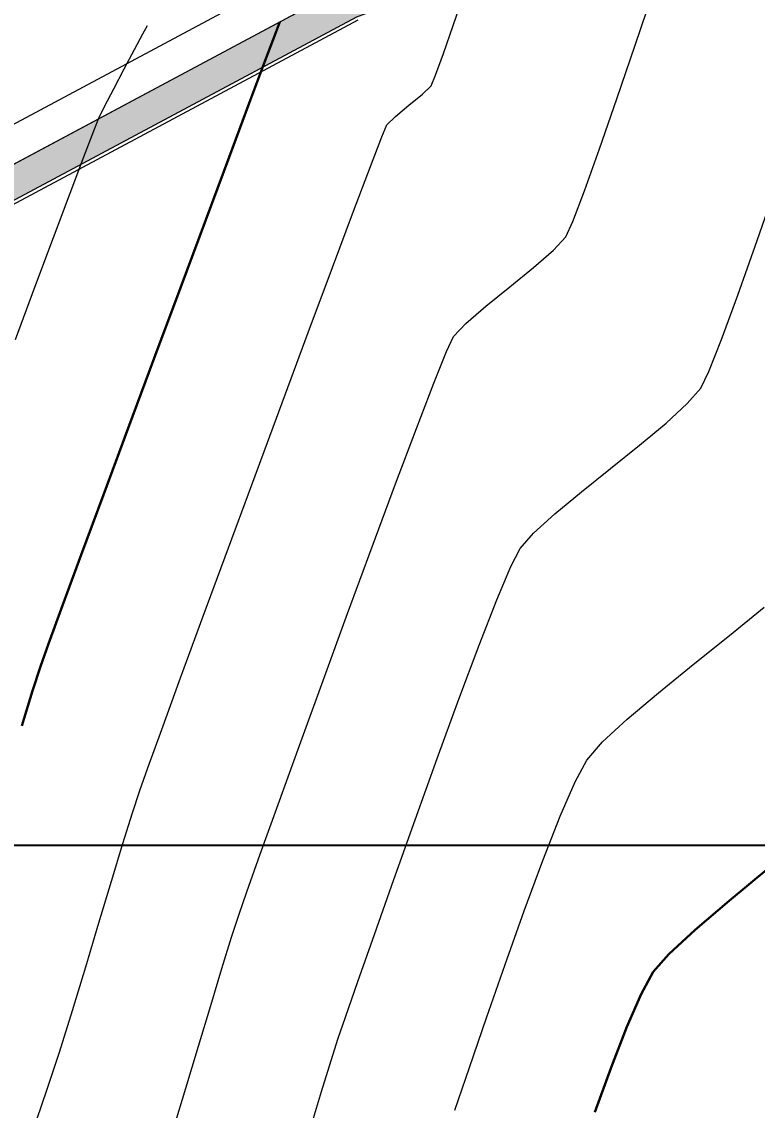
# Model space of a CAD drawing. Header units: millimetres. Extents: x 736950 to 740938, y 8500595 to 8502163.
# Drawn here: x 737979.1 to 737999.89, y 8501292.51 to 8501323.27 of the extents above; entities that cross this region are included whole.
import ezdxf

# ---------------------------------------------------------------- set-up
doc = ezdxf.new("R2010")
doc.units = ezdxf.units.MM
for name, color, linetype, lineweight in [('camino', 22, 'Continuous', 5), ('CAMINO ACTUAL', 1, 'Continuous', 13), ('CONT-MJR', 80, 'Continuous', 30), ('CONT-MNR', 96, 'Continuous', 15), ('COTAS', 40, 'Continuous', 5), ('pista', 251, 'Continuous', 5)]:
    doc.layers.add(name, color=color, linetype=linetype, lineweight=lineweight)
doc.layers.add('Cuadricula Coordenadas', color=5, linetype='Continuous')
doc.styles.add('COTAS', font='arial.ttf')
doc.dimstyles.new('Copy of GenDist', dxfattribs={"dimtxt": 2, "dimasz": 2, "dimexe": 0.18, "dimexo": 0.0625, "dimgap": 1, "dimtad": 2, "dimdec": 3, "dimzin": 1, "dimdsep": 46, "dimtxsty": 'COTAS', "dimcen": 0.09, "dimadec": 3, "dimazin": 0, "dimtfac": 1, "dimtdec": 3, "dimtofl": 0, "dimtmove": 0, "dimatfit": 3, "dimfxl": 1, "dimtolj": 1, "dimtzin": 0, "dimarcsym": 0})

# ---------------------------------------------------------------- blocks, each defined once
blk = doc.blocks.new('*D157')
at = {"layer": 'COTAS', "color": 0, "lineweight": -2, "transparency": 16777216}
for p, q in [((738169.7117402977, 8501324.95614536), (738169.4360799836, 8501325.810938135)), ((737996.2726181126, 8501269.778691178), (738167.5878572729, 8501325.025780309)), ((737994.5895635025, 8501268.481364962), (737994.3139031883, 8501269.336157737))]:
    blk.add_line(p, q, dxfattribs=at)
at = {"layer": 'COTAS', "color": 0, "transparency": 16777216}
for points in [[(738167.4855496674, 8501325.34302511), (738167.6901648785, 8501324.708535507), (738169.4913260904, 8501325.639625942)], [(737996.1703105071, 8501270.09593598), (737996.3749257182, 8501269.461446375), (737994.3691492951, 8501269.164845545)]]:
    blk.add_solid(points, dxfattribs=at)
at = {"layer": 'Defpoints', "color": 0, "transparency": 16777216}
for p in [(738169.4913260904, 8501325.639625942), (738169.7309229737, 8501324.89666196), (737994.6087461784, 8501268.421881562)]:
    blk.add_point(p, dxfattribs=at)
at = {"layer": 'COTAS', "color": 0, "transparency": 16777216, "insert": (738081.3096925169, 8501299.326479118), "char_height": 2, "attachment_point": 5, "rotation": 17.873882615968956, "style": 'COTAS'}
blk.add_mtext('\\A1;184.003', dxfattribs=at)

msp = doc.modelspace()

# ---------------------------------------------------------------- hatches: boundary and pattern name
at = {"layer": 'pista'}
h = msp.add_hatch(dxfattribs=at)
h.set_pattern_fill('HONEY', color=256, scale=3, angle=9.94991650582834, style=0)
h.set_pattern_definition([(9.94991650582834, (1479841.21072825, -18.49207214638591), (0.4979252195647159, 0.4170677100899267), [0.375, -0.75]), (129.9499165058283, (1479841.21072825, -18.49207214638591), (-0.6101538418184378, 0.222682034283025), [0.3749999999999999, -0.7499999999999998]), (69.94991650582834, (1479841.21072825, -18.49207214638591), (-0.112228622253722, 0.6397497443729518), [-0.75, 0.375])])
h.paths.add_polyline_path([(737744.7999806425, 8501250.923935566), (737743.4751223363, 8501250.754223157), (737756.465848178, 8501242.026572531), (737763.5739612179, 8501242.006896213), (737770.002546867, 8501243.455222024), (737769.8468594846, 8501244.342704736), (737763.4750639071, 8501242.907173423), (737756.7405500773, 8501242.925815564)])
h.paths.add_polyline_path([(737794.2809870465, 8501256.017245878), (737809.7820272583, 8501263.709828075), (737823.391616501, 8501273.483615467), (737837.0791595323, 8501280.557800073), (737851.5530432165, 8501285.77819753), (737870.8510758049, 8501293.050216693, -0.9976846880626209), (737871.0089264096, 8501292.63424804), (737865.2748787645, 8501289.581801567, 0.7845063948290762), (737866.1540430214, 8501286.121818589), (737883.2588851704, 8501291.348365877), (737897.4188924351, 8501296.516943583), (737903.2981396064, 8501301.44146652, -0.5512150924587264), (737904.1219025984, 8501301.177325813), (737906.855912117, 8501297.98174819, 0.5618964424650519), (737910.2738656431, 8501298.536066804), (737914.22079628, 8501308.558674501), (737925.6412323939, 8501300.72656757, 0.340189525830376), (737928.7023693406, 8501300.894137181), (737936.9171069289, 8501306.117412793, -0.358727273887905), (737938.1716059428, 8501305.962964654), (737943.1732157968, 8501301.051021611, 0.3417074120720416), (737946.0555081918, 8501300.709858142), (737955.8779356404, 8501307.072689936), (737971.8320576148, 8501314.464803053), (737988.5677626224, 8501323.411181662), (738023.1375471824, 8501336.282937778), (738044.4246208373, 8501357.728329657), (738061.4456776979, 8501362.208386911), (738078.9085143938, 8501363.070318012), (738112.0997810266, 8501372.051506756), (738118.6561313582, 8501373.365123207), (738128.3493353954, 8501376.976906104), (738155.2251721952, 8501366.826195797), (738176.6167526407, 8501363.543890122), (738193.8053773039, 8501353.328603027), (738204.7313956148, 8501340.877429372), (738207.705198212, 8501335.751671141), (738214.35685511, 8501331.742925933), (738229.9282901662, 8501313.374534177), (738233.5603594936, 8501308.186787868), (738234.53883727, 8501308.358438132), (738230.6417003467, 8501313.924784988), (738214.9478837823, 8501332.43754055), (738208.3676942562, 8501336.403214611), (738205.4657963786, 8501341.405035153), (738194.387784551, 8501354.029418997), (738176.9261677533, 8501364.406946706), (738155.4549153853, 8501367.70147717), (738128.3514754312, 8501377.93815071), (738118.4090486554, 8501374.233504975), (738111.8936108743, 8501372.928085677), (738078.7671659255, 8501363.964436961), (738061.3074614278, 8501363.102660457), (738043.958527311, 8501358.536303693), (738022.6381405202, 8501337.057350922), (737988.196920163, 8501324.233464561), (737971.4304040315, 8501315.270615296), (737955.4419368334, 8501307.862588815), (737945.5806043665, 8501301.47455489, -0.3391433520832071), (737943.8038299843, 8501301.693147572), (737938.8116631231, 8501306.59581691, 0.3560082385246841), (737936.4342009705, 8501306.876887502), (737928.158540546, 8501301.61487459, -0.3502196171718997), (737926.1502499409, 8501301.468794718), (737914.5128481541, 8501309.44969617, 0.4302069892023044), (737913.4330382891, 8501309.014522241), (737909.4507249827, 8501298.90206584, -0.5704007069138802), (737907.5397775185, 8501298.566836312), (737904.9064502402, 8501301.644734057, 0.4931454261128044), (737902.7202336333, 8501302.131411942), (737896.9620044216, 8501297.308254998), (737882.9728831241, 8501292.20205278), (737866.0373022418, 8501287.027224885, -0.7384715771871906), (737865.6977918843, 8501288.787355538), (737871.5108758068, 8501291.881875956, 0.9119586051647783), (737870.5337161538, 8501293.892406015), (737851.2416702455, 8501286.62264278), (737836.7183275839, 8501281.384406622), (737822.9200107896, 8501274.252970394), (737809.3164408724, 8501264.483505804), (737793.8201376351, 8501256.79327439), (737778.9884914039, 8501246.402265295), (737769.846859484, 8501244.34270474), (737770.0025468671, 8501243.455222024), (737779.3594973255, 8501245.563292695)])
h.paths.add_polyline_path([(738260.5182952256, 8501271.251537092), (738234.538837269, 8501308.358438132), (738233.56035949, 8501308.186787868), (738259.6897886079, 8501270.86568047), (738269.3749442189, 8501234.589470252), (738274.5057655985, 8501215.583008338), (738279.7983711922, 8501189.602392923), (738280.7089290785, 8501189.641305126), (738275.382018582, 8501215.790318219), (738270.2441657205, 8501234.822827347)])

# ---------------------------------------------------------------- linework, layer by layer
at = {"layer": 'camino'}
for p, q in [((737970.9844435801, 8501316.16613399), (737987.7848729874, 8501325.147112222)), ((737971.4304040375, 8501315.270615296), (737988.1969201654, 8501324.23346456)), ((737971.8763644947, 8501314.3750966), (737988.6089673436, 8501323.319816899))]:
    msp.add_line(p, q, dxfattribs=at)
at = {"layer": 'CAMINO ACTUAL'}
for points in [[(737904.9064502402, 8501301.644734057), (737907.5397775185, 8501298.566836312, 0.5704007069138803), (737909.4507249827, 8501298.90206584), (737913.4330382891, 8501309.014522241, -0.4302069892023044), (737914.5128481541, 8501309.44969617), (737926.1502499409, 8501301.468794718, 0.3502196171718997), (737928.158540546, 8501301.61487459), (737936.4342009705, 8501306.876887502, -0.3560082385246841), (737938.8116631231, 8501306.59581691), (737943.8038299843, 8501301.693147572, 0.3391433520832071), (737945.5806043665, 8501301.47455489), (737955.4419368312, 8501307.862588812), (737971.4304040375, 8501315.270615296), (737988.1969201654, 8501324.23346456), (738022.638140521, 8501337.057350922)], [(737904.1219025984, 8501301.177325813), (737906.855912117, 8501297.98174819, 0.5691577054920378), (737910.290210247, 8501298.577571347), (737914.2207962802, 8501308.558674501), (737925.6412323939, 8501300.72656757, 0.3401895246784692), (737928.7023693327, 8501300.894137176), (737936.9171069289, 8501306.117412793, -0.3587272674273598), (737938.171605927, 8501305.96296467), (737943.1732157968, 8501301.051021611, 0.3417074132737766), (737946.0555082007, 8501300.709858147), (737955.8779356437, 8501307.072689937), (737971.8320576347, 8501314.464803059), (737988.5677626258, 8501323.411181664), (738023.1375471818, 8501336.282937778)]]:
    msp.add_lwpolyline(points, format="xyb", dxfattribs=at)
at = {"layer": 'CONT-MJR'}
for points, elevation in [([(737986.2785498337, 8501322.966343835), (737986.3937384227, 8501323.269540627)], 3585), ([(737984.2991607884, 8501317.674271306), (737984.9585690266, 8501319.44054341)], 3585), ([(737983.5827404202, 8501315.75302892), (737984.2991607884, 8501317.674271306)], 3585), ([(737980.7792799182, 8501308.204744883), (737981.407577672, 8501309.90267423)], 3585), ([(737979.6272957283, 8501305.047995318), (737979.8575218334, 8501305.693086006)], 3585), ([(737979.0978012532, 8501303.375376908), (737979.4023806971, 8501304.357988296)], 3585), ([(737998.1333405641, 8501297.604136897), (737999.0964507771, 8501298.430787057)], 3580), ([(737996.205339147, 8501294.862774722), (737996.6104326986, 8501295.793558398)], 3580), ([(737995.760574483, 8501293.717094613), (737996.205339147, 8501294.862774722)], 3580), ([(737995.3011274743, 8501292.44972008), (737995.760574483, 8501293.717094613)], 3580)]:
    msp.add_lwpolyline(points, dxfattribs=dict(at, elevation=elevation))
at = {"layer": 'CONT-MJR', "extrusion": (0.9361830702966121, -0.3515128146881833, 0), "elevation": -2297433.704383265}
msp.add_lwpolyline([(8218205.420521243, 3585.000000000011), (8218206.270189186, 3585.000000000011)], dxfattribs=at)
at = {"layer": 'CONT-MJR', "extrusion": (0.9365164213216215, -0.3506237193843896, 0), "elevation": -2289629.210382245}
msp.add_lwpolyline([(8220381.920165599, 3585), (8220383.205111869, 3585)], dxfattribs=at)
at = {"layer": 'CONT-MJR', "extrusion": (0.9366996189940817, -0.3501340083115925, 0), "elevation": -2285330.822139762}
msp.add_lwpolyline([(8221576.312521435, 3585.00000000001), (8221577.942694407, 3585.00000000001)], dxfattribs=at)
at = {"layer": 'CONT-MJR', "extrusion": (0.9371225092296216, -0.3490005769267118, 0), "elevation": -2275383.07561527}
msp.add_lwpolyline([(8224328.920828627, 3585.000000000006), (8224331.046370627, 3585.000000000006)], dxfattribs=at)
at = {"layer": 'CONT-MJR', "extrusion": (0.9372977601172862, -0.3485296384514784, 0), "elevation": -2271250.147727163}
msp.add_lwpolyline([(8225469.128536074, 3585), (8225471.239097719, 3585)], dxfattribs=at)
at = {"layer": 'CONT-MJR', "extrusion": (0.9375260669514793, -0.3479150381723825, 0), "elevation": -2265856.752774547}
msp.add_lwpolyline([(8226954.46657773, 3585), (8226956.472107816, 3585)], dxfattribs=at)
at = {"layer": 'CONT-MJR', "extrusion": (0.9383638874287427, -0.3456489762311151, 0), "elevation": -2245973.96470245}
msp.add_lwpolyline([(8232401.390753448, 3585), (8232402.916070616, 3585)], dxfattribs=at)
at = {"layer": 'CONT-MJR', "extrusion": (0.939324274739185, -0.3430304751559314, 0), "elevation": -2223004.536906295}
msp.add_lwpolyline([(8238632.385675337, 3585.000000000003), (8238633.535817367, 3585.000000000003)], dxfattribs=at)
at = {"layer": 'CONT-MJR', "extrusion": (0.9507652718050815, -0.3099119196310616, 0), "elevation": -1933010.365861031}
msp.add_lwpolyline([(8311453.561860458, 3585.000000000003), (8311454.287599019, 3585.000000000003)], dxfattribs=at)
at = {"layer": 'CONT-MJR', "extrusion": (0.637850981647512, -0.7701598049829046, 0), "elevation": -6076624.893430337}
msp.add_lwpolyline([(5990938.789556074, 3580.00000000001), (5990940.234700759, 3580.00000000001)], dxfattribs=at)
at = {"layer": 'CONT-MJR', "extrusion": (0.680263256341591, -0.7329678724688654, 0), "elevation": -5729145.004768621}
msp.add_lwpolyline([(6324048.303810753, 3580.000000000012), (6324049.31299976, 3580.000000000012)], dxfattribs=at)
at = {"layer": 'CONT-MJR', "extrusion": (0.7495576043691086, -0.6619391193549773, 0), "elevation": -5074169.43662082}
msp.add_lwpolyline([(6860720.427534397, 3580), (6860721.096434392, 3580)], dxfattribs=at)
at = {"layer": 'CONT-MJR', "extrusion": (0.8774288560050667, -0.4797067882046699, 0), "elevation": -3430589.779078194}
msp.add_lwpolyline([(7813304.226399235, 3580), (7813304.936069561, 3580)], dxfattribs=at)
at = {"layer": 'CONT-MNR'}
for points, elevation in [([(737991.292254229, 8501323.165365288), (737991.5816324963, 8501324.020442443)], 3584), ([(737990.7956504173, 8501321.76185651), (737991.017091901, 8501322.370910976)], 3584), ([(737990.6674346835, 8501321.462978892), (737990.7956504173, 8501321.76185651)], 3584), ([(737990.4276146487, 8501321.222692968), (737990.6674346835, 8501321.462978892)], 3584), ([(737989.6588334714, 8501320.595020391), (737990.0435013284, 8501320.908757048)], 3584), ([(737989.2769318821, 8501320.0185707), (737989.417349827, 8501320.35533226)], 3584), ([(737989.417349827, 8501320.35533226), (737989.6588334714, 8501320.595020391)], 3584), ([(737987.8788393593, 8501316.324183814), (737988.4754523928, 8501317.915542658)], 3584), ([(737979.471346648, 8501315.76798786), (737979.9955136674, 8501317.171807518)], 3586), ([(737992.8931636603, 8501315.778035501), (737993.5671395239, 8501316.321842622)], 3583), ([(737978.9227069011, 8501314.292861298), (737979.471346648, 8501315.76798786)], 3586), ([(737991.1045477111, 8501313.95151614), (737991.3007289629, 8501314.3705601)], 3583), ([(737990.2525718983, 8501311.77861397), (737990.744379831, 8501313.057109049)], 3583), ([(737997.9128933626, 8501312.477624284), (737998.29247961, 8501312.912097067)], 3582), ([(737994.920441023, 8501309.987321133), (737995.7428259928, 8501310.647313952)], 3582), ([(737984.9384645974, 8501308.400371999), (737985.6921981712, 8501310.44017378)], 3584), ([(737989.0034221767, 8501308.434460433), (737989.6614704883, 8501310.20730605)], 3583), ([(737994.1709116448, 8501309.365254268), (737994.920441023, 8501309.987321133)], 3582), ([(737992.5295477303, 8501306.929956624), (737992.9246146794, 8501307.873835804)], 3582), ([(737983.0538439229, 8501303.269924778), (737983.5870632179, 8501304.72779368)], 3584), ([(737990.844405125, 8501302.449215734), (737991.4580930116, 8501304.123400697)], 3582), ([(737995.516005568, 8501302.916289713), (737996.2158025505, 8501303.564310879)], 3581), ([(737982.4334894012, 8501301.54829658), (737982.6585778989, 8501302.18094114)], 3584), ([(737994.7413713703, 8501301.79359361), (737995.0674872348, 8501302.40101578)], 3581), ([(737994.3196308528, 8501300.819080869), (737994.7413713703, 8501301.79359361)], 3581), ([(737989.6178580055, 8501299.030261263), (737990.2205434759, 8501300.72008729)], 3582), ([(737981.6360629104, 8501298.98420084), (737981.956846244, 8501300.042355942)], 3584), ([(737985.4606555885, 8501298.67650326), (737985.8411072283, 8501299.741796998)], 3583), ([(737981.2807200925, 8501297.804713123), (737981.6360629104, 8501298.98420084)], 3584), ([(737992.7597323171, 8501296.629789397), (737993.3009042329, 8501298.143499747)], 3581), ([(737980.9061290546, 8501296.565485714), (737981.2807200925, 8501297.804713123)], 3584), ([(737988.6014153687, 8501296.145500008), (737989.0676986558, 8501297.47398354)], 3582), ([(737992.2345641223, 8501295.12370454), (737992.7597323171, 8501296.629789397)], 3581), ([(737984.0958367885, 8501294.315078665), (737984.4414308337, 8501295.46725053)], 3583), ([(737991.753306742, 8501293.718924193), (737992.2345641223, 8501295.12370454)], 3581), ([(737987.8414976201, 8501293.916953206), (737988.0458767477, 8501294.548899103)], 3582), ([(737991.343867269, 8501292.509127373), (737991.753306742, 8501293.718924193)], 3581), ([(737983.3829355366, 8501291.982977053), (737983.7375854795, 8501293.130886048)], 3583), ([(737987.2613852969, 8501292.000947032), (737987.5734684948, 8501293.040178318)], 3582)]:
    msp.add_lwpolyline(points, dxfattribs=dict(at, elevation=elevation))
at = {"layer": 'CONT-MNR', "extrusion": (0.9477742469407994, -0.3189419646829197, 0), "elevation": -2011974.515053523}
msp.add_lwpolyline([(8292712.664003594, 3583.00000000001), (8292714.25959766, 3583.00000000001)], dxfattribs=at)
at = {"layer": 'CONT-MNR', "extrusion": (0.8816823117620206, -0.4718435133876263, 0), "elevation": -3360627.939913306}
msp.add_lwpolyline([(7843678.31673178, 3586), (7843678.59257818, 3586)], dxfattribs=at)
at = {"layer": 'CONT-MNR', "extrusion": (0.9449276322351773, -0.3272793452670388, 0), "elevation": -2084959.115064296}
msp.add_lwpolyline([(8274663.635699649, 3584.000000000003), (8274664.476456428, 3584.000000000003)], dxfattribs=at)
at = {"layer": 'CONT-MNR', "extrusion": (0.880796231266908, -0.4734955110515955, 0), "elevation": -3375326.017446755}
msp.add_lwpolyline([(7837364.108964153, 3586), (7837364.605710346, 3586)], dxfattribs=at)
at = {"layer": 'CONT-MNR', "extrusion": (0.8817549247800665, -0.4717078042878868, 0), "elevation": -3359420.646901861}
msp.add_lwpolyline([(7844194.357645664, 3586), (7844194.975757668, 3586)], dxfattribs=at)
at = {"layer": 'CONT-MNR', "extrusion": (0.946604248877629, -0.322397884619022, 0), "elevation": -2042217.859731145}
msp.add_lwpolyline([(8285314.989736196, 3583.00000000001), (8285316.589626839, 3583.00000000001)], dxfattribs=at)
at = {"layer": 'CONT-MNR', "extrusion": (0.8839423211373325, -0.4675959504768458, 0), "elevation": -3322850.19474036}
msp.add_lwpolyline([(7859755.004254499, 3586.00000000001), (7859755.644208327, 3586.00000000001)], dxfattribs=at)
at = {"layer": 'CONT-MNR', "extrusion": (0.8883228361921578, -0.4592194885885406, 0), "elevation": -3248406.460287173}
msp.add_lwpolyline([(7890812.932661252, 3586), (7890813.494967056, 3586)], dxfattribs=at)
at = {"layer": 'CONT-MNR', "extrusion": (0.6328288338675641, -0.7742917195901162, 0), "elevation": -6115481.00659409}
msp.add_lwpolyline([(5951300.576845696, 3584.00000000001), (5951301.072929159, 3584.00000000001)], dxfattribs=at)
at = {"layer": 'CONT-MNR', "extrusion": (0.9447954255622447, -0.3276608060733797, 0), "elevation": -2088294.549120692}
msp.add_lwpolyline([(8273820.12643514, 3583), (8273821.616512208, 3583)], dxfattribs=at)
at = {"layer": 'CONT-MNR', "extrusion": (0.8992914762245642, -0.4373497922599759, 0), "elevation": -3054390.501540524}
msp.add_lwpolyline([(7967921.045880724, 3586), (7967921.431188219, 3586)], dxfattribs=at)
at = {"layer": 'CONT-MNR', "extrusion": (0.9291921520103695, -0.3695970030213156, 0), "elevation": -2456336.184623168}
msp.add_lwpolyline([(8172115.611715218, 3586), (8172115.985312548, 3586)], dxfattribs=at)
at = {"layer": 'CONT-MNR', "extrusion": (0.9341163645461469, -0.3569686505662509, 0), "elevation": -2345344.541060353}
msp.add_lwpolyline([(8204657.654975629, 3586), (8204658.43328332, 3586)], dxfattribs=at)
at = {"layer": 'CONT-MNR', "extrusion": (0.9330849638826837, -0.3596560164602438, 0), "elevation": -2368944.194721074}
msp.add_lwpolyline([(8197875.263187697, 3584.00000000001), (8197876.166014884, 3584.00000000001)], dxfattribs=at)
at = {"layer": 'CONT-MNR', "extrusion": (0.9355507206631714, -0.3531923683584071, 0), "elevation": -2312182.632298055}
msp.add_lwpolyline([(8214063.649857039, 3586), (8214064.75056844, 3586)], dxfattribs=at)
at = {"layer": 'CONT-MNR', "extrusion": (0.9416452460761561, -0.336606937751104, 0), "elevation": -2166673.29251545}
msp.add_lwpolyline([(8253640.381685612, 3583.00000000001), (8253641.647902502, 3583.00000000001)], dxfattribs=at)
at = {"layer": 'CONT-MNR', "extrusion": (0.935339454896292, -0.3537514722433072, 0), "elevation": -2317083.990282231}
msp.add_lwpolyline([(8212682.574713628, 3584), (8212683.922474124, 3584)], dxfattribs=at)
at = {"layer": 'CONT-MNR', "extrusion": (0.9447178399534695, -0.3278844352415208, 0), "elevation": -2090247.894927156}
msp.add_lwpolyline([(8273324.588683821, 3582.000000000013), (8273326.424778162, 3582.000000000013)], dxfattribs=at)
at = {"layer": 'CONT-MNR', "extrusion": (0.9348202223608549, -0.3551213199248984, 0), "elevation": -2329106.785461352}
msp.add_lwpolyline([(8209281.274496337, 3583.000000000012), (8209282.203007098, 3583.000000000012)], dxfattribs=at)
at = {"layer": 'CONT-MNR', "extrusion": (0.9363017710494954, -0.3511965169667524, 0), "elevation": -2294661.003569898}
msp.add_lwpolyline([(8218974.32823241, 3586.00000000001), (8218975.669005184, 3586.00000000001)], dxfattribs=at)
at = {"layer": 'CONT-MNR', "extrusion": (0.9094586865928186, -0.4157942969556768, 0), "elevation": -2863623.712734992}
msp.add_lwpolyline([(8038450.659638205, 3583.000000000013), (8038451.137734195, 3583.000000000013)], dxfattribs=at)
at = {"layer": 'CONT-MNR', "extrusion": (0.7352944188728354, -0.6777478274214231, 0), "elevation": -5219106.031802817}
msp.add_lwpolyline([(6751144.723360701, 3583.000000000002), (6751145.236504341, 3583.000000000002)], dxfattribs=at)
at = {"layer": 'CONT-MNR', "extrusion": (0.9424367567486482, -0.334384448695045, 0), "elevation": -2147190.009494322}
msp.add_lwpolyline([(8258727.754647463, 3582), (8258729.386237045, 3582)], dxfattribs=at)
at = {"layer": 'CONT-MNR', "extrusion": (0.6539253489757577, -0.756559077644921, 0), "elevation": -5949155.334287392}
msp.add_lwpolyline([(6117561.97497721, 3583.00000000001), (6117562.721826535, 3583.00000000001)], dxfattribs=at)
at = {"layer": 'CONT-MNR', "extrusion": (0.9369596966133436, -0.3494374435034565, 0), "elevation": -2279213.343675346}
msp.add_lwpolyline([(8223269.403550682, 3584.00000000001), (8223271.361639502, 3584.00000000001)], dxfattribs=at)
at = {"layer": 'CONT-MNR', "extrusion": (0.6274359100890617, -0.7786682083729315, 0), "elevation": -6156661.083134042}
msp.add_lwpolyline([(5908681.539703468, 3583.00000000001), (5908682.406057915, 3583.00000000001)], dxfattribs=at)
at = {"layer": 'CONT-MNR', "extrusion": (0.9385133406283366, -0.3452429716339495, 0), "elevation": -2242397.217879435}
msp.add_lwpolyline([(8233385.79516287, 3582.00000000001), (8233387.138930327, 3582.00000000001)], dxfattribs=at)
at = {"layer": 'CONT-MNR', "extrusion": (0.6521624173788443, -0.7580792711574312, 0), "elevation": -5963380.067550647}
msp.add_lwpolyline([(6103694.149535306, 3583), (6103694.897367441, 3583)], dxfattribs=at)
at = {"layer": 'CONT-MNR', "extrusion": (0.9373795012576627, -0.3483097337456068, 0), "elevation": -2269316.517919202}
msp.add_lwpolyline([(8226003.936035596, 3584.000000000006), (8226006.059495674, 3584.000000000006)], dxfattribs=at)
at = {"layer": 'CONT-MNR', "extrusion": (0.7312399240372297, -0.6821203511800734, 0), "elevation": -5259270.84125348}
msp.add_lwpolyline([(6719899.359766061, 3583.000000000013), (6719899.874214853, 3583.000000000013)], dxfattribs=at)
at = {"layer": 'CONT-MNR', "extrusion": (0.930215100484111, -0.3670148046487158, 0), "elevation": -2433610.504815938}
msp.add_lwpolyline([(8178906.463028673, 3582.000000000004), (8178907.435934986, 3582.000000000004)], dxfattribs=at)
at = {"layer": 'CONT-MNR', "extrusion": (0.9276140850391364, -0.3735399700661307, 0), "elevation": -2491009.615760074}
msp.add_lwpolyline([(8161606.773666203, 3583.000000000003), (8161607.73786792, 3583.000000000003)], dxfattribs=at)
at = {"layer": 'CONT-MNR', "extrusion": (0.9017026966527996, -0.4323566199898752, 0), "elevation": -3010143.865696546}
msp.add_lwpolyline([(7984735.225221972, 3582), (7984735.74565446, 3582)], dxfattribs=at)
at = {"layer": 'CONT-MNR', "extrusion": (0.9377124546167953, -0.3474123665855096, 0), "elevation": -2261442.004195653}
msp.add_lwpolyline([(8228170.036147559, 3584.000000000009), (8228172.231779884, 3584.000000000009)], dxfattribs=at)
at = {"layer": 'CONT-MNR', "extrusion": (0.6737507902812709, -0.7389586406527519, 0), "elevation": -5784891.635191686}
msp.add_lwpolyline([(6273115.122223073, 3582), (6273115.934743636, 3582)], dxfattribs=at)
at = {"layer": 'CONT-MNR', "extrusion": (0.9359642393767327, -0.3520950760915781, 0), "elevation": -2302537.532153417}
msp.add_lwpolyline([(8216764.867897118, 3583.000000000004), (8216766.546709037, 3583.000000000004)], dxfattribs=at)
at = {"layer": 'CONT-MNR', "extrusion": (-0.6398726562432275, 0.7684809586399889, 0), "elevation": 6060872.041175109}
msp.add_lwpolyline([(-6006892.955358216, 3582.000000000004), (-6006893.928485544, 3582.000000000004)], dxfattribs=at)
at = {"layer": 'CONT-MNR', "extrusion": (0.6262795995072257, -0.779598526961839, 0), "elevation": -6165417.579635858}
msp.add_lwpolyline([(5899537.82149755, 3582.000000000013), (5899538.875653531, 3582.000000000013)], dxfattribs=at)
at = {"layer": 'CONT-MNR', "extrusion": (0.6713316633464119, -0.7411570668816023, 0), "elevation": -5805366.659506883}
msp.add_lwpolyline([(6254166.937954871, 3582.000000000003), (6254167.751887172, 3582.000000000003)], dxfattribs=at)
at = {"layer": 'CONT-MNR', "extrusion": (0.748592261276829, -0.6630306375699722, 0), "elevation": -5084171.93270956}
msp.add_lwpolyline([(6853325.759710147, 3582), (6853326.338193024, 3582)], dxfattribs=at)
at = {"layer": 'CONT-MNR', "extrusion": (0.9383127639827971, -0.345787733945211, 0), "elevation": -2247187.47994563}
msp.add_lwpolyline([(8232070.261803666, 3584.00000000001), (8232072.322180595, 3584.00000000001)], dxfattribs=at)
at = {"layer": 'CONT-MNR', "extrusion": (0.9385253625732348, -0.3452102892539242, 0), "elevation": -2242117.746685056}
msp.add_lwpolyline([(8233452.971682255, 3583.000000000006), (8233454.97813647, 3583.000000000006)], dxfattribs=at)
at = {"layer": 'CONT-MNR', "extrusion": (0.8919624742972059, -0.4521094385716877, 0), "elevation": -3185259.534911838}
msp.add_lwpolyline([(7916501.172726334, 3582.000000000013), (7916501.74668785, 3582.000000000013)], dxfattribs=at)
at = {"layer": 'CONT-MNR', "extrusion": (0.9317819872562523, -0.3630183579721409, 0), "elevation": -2398482.336567784}
msp.add_lwpolyline([(8189268.126355994, 3582), (8189269.501742457, 3582)], dxfattribs=at)
at = {"layer": 'CONT-MNR', "extrusion": (0.9392798970466657, -0.3431519707126932, 0), "elevation": -2224062.512164252}
msp.add_lwpolyline([(8238346.460463924, 3583.000000000004), (8238348.485521185, 3583.000000000004)], dxfattribs=at)
at = {"layer": 'CONT-MNR', "extrusion": (0.630516237757582, -0.776176058587241, 0), "elevation": -6133189.708623549}
msp.add_lwpolyline([(5933028.66377727, 3581.000000000003), (5933029.933137615, 3581.000000000003)], dxfattribs=at)
at = {"layer": 'CONT-MNR', "extrusion": (0.9386659773393892, -0.344827758432365, 0), "elevation": -2238765.768024441}
msp.add_lwpolyline([(8234362.737061318, 3584), (8234364.590010487, 3584)], dxfattribs=at)
at = {"layer": 'CONT-MNR', "extrusion": (0.6254401082135486, -0.7802721775366752, 0), "elevation": -6171758.247974028}
msp.add_lwpolyline([(5892896.556126773, 3581.000000000003), (5892897.86571371, 3581.000000000003)], dxfattribs=at)
at = {"layer": 'CONT-MNR', "extrusion": (0.9362704604639887, -0.3512799807312548, 0), "elevation": -2295378.3463715}
msp.add_lwpolyline([(8218761.551339522, 3582), (8218763.18013767, 3582)], dxfattribs=at)
at = {"layer": 'CONT-MNR', "extrusion": (0.62984469908982, -0.7767210921743107, 0), "elevation": -6138318.808231201}
msp.add_lwpolyline([(5927719.362829192, 3581), (5927720.632853849, 3581)], dxfattribs=at)
at = {"layer": 'CONT-MNR', "extrusion": (0.9398882611850073, -0.3414821466586848, 0), "elevation": -2209417.863970432}
msp.add_lwpolyline([(8242284.093033602, 3583.000000000013), (8242286.0398691, 3583.000000000013)], dxfattribs=at)
at = {"layer": 'CONT-MNR', "extrusion": (0.645456553261543, -0.7637969873282617, 0), "elevation": -6016925.557011686}
msp.add_lwpolyline([(6050901.383139816, 3581), (6050902.534112129, 3581)], dxfattribs=at)
at = {"layer": 'CONT-MNR', "extrusion": (0.939995088595661, -0.341187973727146, 0), "elevation": -2206841.990625485}
msp.add_lwpolyline([(8242973.104678226, 3584.000000000013), (8242974.263177515, 3584.000000000013)], dxfattribs=at)
at = {"layer": 'CONT-MNR', "extrusion": (0.9404329302792029, -0.3399792694363466, 0), "elevation": -2196239.490918717}
msp.add_lwpolyline([(8245803.614375636, 3583.000000000013), (8245805.386160618, 3583.000000000013)], dxfattribs=at)
at = {"layer": 'CONT-MNR', "extrusion": (-0.7542763241932555, 0.6565571009146965, 0), "elevation": 5024938.251633047}
msp.add_lwpolyline([(-6896867.027892251, 3581.00000000001), (-6896867.711029071, 3581.00000000001)], dxfattribs=at)
at = {"layer": 'CONT-MNR', "extrusion": (0.9406487217264716, -0.3393817648524371, 0), "elevation": -2190996.884323664}
msp.add_lwpolyline([(8247198.078854333, 3582.000000000004), (8247199.917084064, 3582.000000000004)], dxfattribs=at)
at = {"layer": 'CONT-MNR', "extrusion": (0.9507014392651727, -0.3101076802969078, 0), "elevation": -1934717.940975973}
msp.add_lwpolyline([(8311052.974725501, 3584), (8311053.638142065, 3584)], dxfattribs=at)
at = {"layer": 'CONT-MNR', "extrusion": (0.9409983387754136, -0.3384111795167415, 0), "elevation": -2182491.422525216}
msp.add_lwpolyline([(8249451.593418587, 3583.000000000012), (8249453.093322316, 3583.000000000012)], dxfattribs=at)
at = {"layer": 'CONT-MNR', "extrusion": (0.9552833629671174, -0.2956918944412154, 0), "elevation": -1808783.629192281}
msp.add_lwpolyline([(8339365.776937588, 3584), (8339366.693136479, 3584)], dxfattribs=at)
at = {"layer": 'CONT-MNR', "extrusion": (0.9309539265436579, -0.3651366684584629, 0), "elevation": -2417097.949015135}
msp.add_lwpolyline([(8183786.824984327, 3581.000000000004), (8183788.165463438, 3581.000000000004)], dxfattribs=at)
at = {"layer": 'CONT-MNR', "extrusion": (0.9376403175808902, -0.3476070120794569, 0), "elevation": -2263138.573426173}
msp.add_lwpolyline([(8227691.537382918, 3581.000000000013), (8227693.05998898, 3581.000000000013)], dxfattribs=at)
at = {"layer": 'CONT-MNR', "extrusion": (0.942821971543248, -0.3332967596231668, 0), "elevation": -2137662.592886319}
msp.add_lwpolyline([(8261179.409998083, 3582.00000000001), (8261181.060657246, 3582.00000000001)], dxfattribs=at)
at = {"layer": 'CONT-MNR', "extrusion": (0.9432922443362375, -0.3319634645184676, 0), "elevation": -2125984.600088965}
msp.add_lwpolyline([(8264192.652961822, 3583.000000000006), (8264193.318614935, 3583.000000000006)], dxfattribs=at)
at = {"layer": 'CONT-MNR', "extrusion": (0.9510217923715845, -0.3091238431993543, 0), "elevation": -1926113.879578566}
msp.add_lwpolyline([(8313047.861610462, 3583.000000000003), (8313048.541177802, 3583.000000000003)], dxfattribs=at)
at = {"layer": 'CONT-MNR', "extrusion": (0.9558567049833812, -0.2938332172139729, 0), "elevation": -1792555.627482291}
msp.add_lwpolyline([(8342865.714561046, 3583.000000000012), (8342866.638566937, 3583.000000000012)], dxfattribs=at)
at = {"layer": 'CONT-MNR', "extrusion": (0.9562561809495719, -0.292530539253152, 0), "elevation": -1781190.065743832}
msp.add_lwpolyline([(8345298.045281852, 3584.000000000013), (8345299.33925955, 3584.000000000013)], dxfattribs=at)
at = {"layer": 'CONT-MNR', "extrusion": (0.9575441701343713, -0.2882865974020958, 0), "elevation": -1744156.844221551}
msp.add_lwpolyline([(8353116.936811284, 3583.000000000006), (8353118.035295062, 3583.000000000006)], dxfattribs=at)
at = {"layer": 'CONT-MNR', "extrusion": (0.9442082449961584, -0.329349039897302, 0), "elevation": -2103078.801233488}
msp.add_lwpolyline([(8270048.685153904, 3582.00000000001), (8270049.751066478, 3582.00000000001)], dxfattribs=at)
at = {"layer": 'CONT-MNR', "extrusion": (0.9544102399256783, -0.2984980635196971, 0), "elevation": -1833284.020442138}
msp.add_lwpolyline([(8334007.842182582, 3584.000000000006), (8334009.072186155, 3584.000000000006)], dxfattribs=at)
at = {"layer": 'CONT-MNR', "extrusion": (0.9448889975023158, -0.3273908709769847, 0), "elevation": -2085929.441958796}
msp.add_lwpolyline([(8274390.232891368, 3582), (8274390.857469985, 3582)], dxfattribs=at)
at = {"layer": 'CONT-MNR', "extrusion": (0.9571577675255304, -0.2895669319268736, 0), "elevation": -1755326.502584216}
msp.add_lwpolyline([(8350774.440943578, 3583.000000000004), (8350775.678140472, 3583.000000000004)], dxfattribs=at)
at = {"layer": 'CONT-MNR', "extrusion": (0.9511461699272981, -0.3087409325512758, 0), "elevation": -1922770.48196348}
msp.add_lwpolyline([(8313816.954354751, 3584), (8313818.057117863, 3584)], dxfattribs=at)
at = {"layer": 'CONT-MNR', "extrusion": (0.9563132513799983, -0.2923439160218938, 0), "elevation": -1779554.002753709}
msp.add_lwpolyline([(8345645.365390353, 3582), (8345646.28221848, 3582)], dxfattribs=at)
at = {"layer": 'CONT-MNR', "extrusion": (0.9449868406696293, -0.3271083474343517, 0), "elevation": -2083462.720167825}
msp.add_lwpolyline([(8275008.560078328, 3584), (8275009.472532188, 3584)], dxfattribs=at)
at = {"layer": 'Cuadricula Coordenadas', "color": 8}
msp.add_line((736950.2264744169, 8501300), (738552.8979275209, 8501300), dxfattribs=at)

# ---------------------------------------------------------------- dimensions: what is measured, and where the dimension line sits
at = {"layer": 'COTAS'}
dim = msp.add_aligned_dim(p1=(737994.6087461784, 8501268.421881562), p2=(738169.7309229737, 8501324.89666196), distance=0.7806421370546339, dimstyle='Copy of GenDist', dxfattribs=at)
dim.commit()
dim.dimension.update_dxf_attribs({"geometry": '*D157', "text_midpoint": (738081.3096925169, 8501299.326479118)})

doc.saveas('drawing.dxf')
